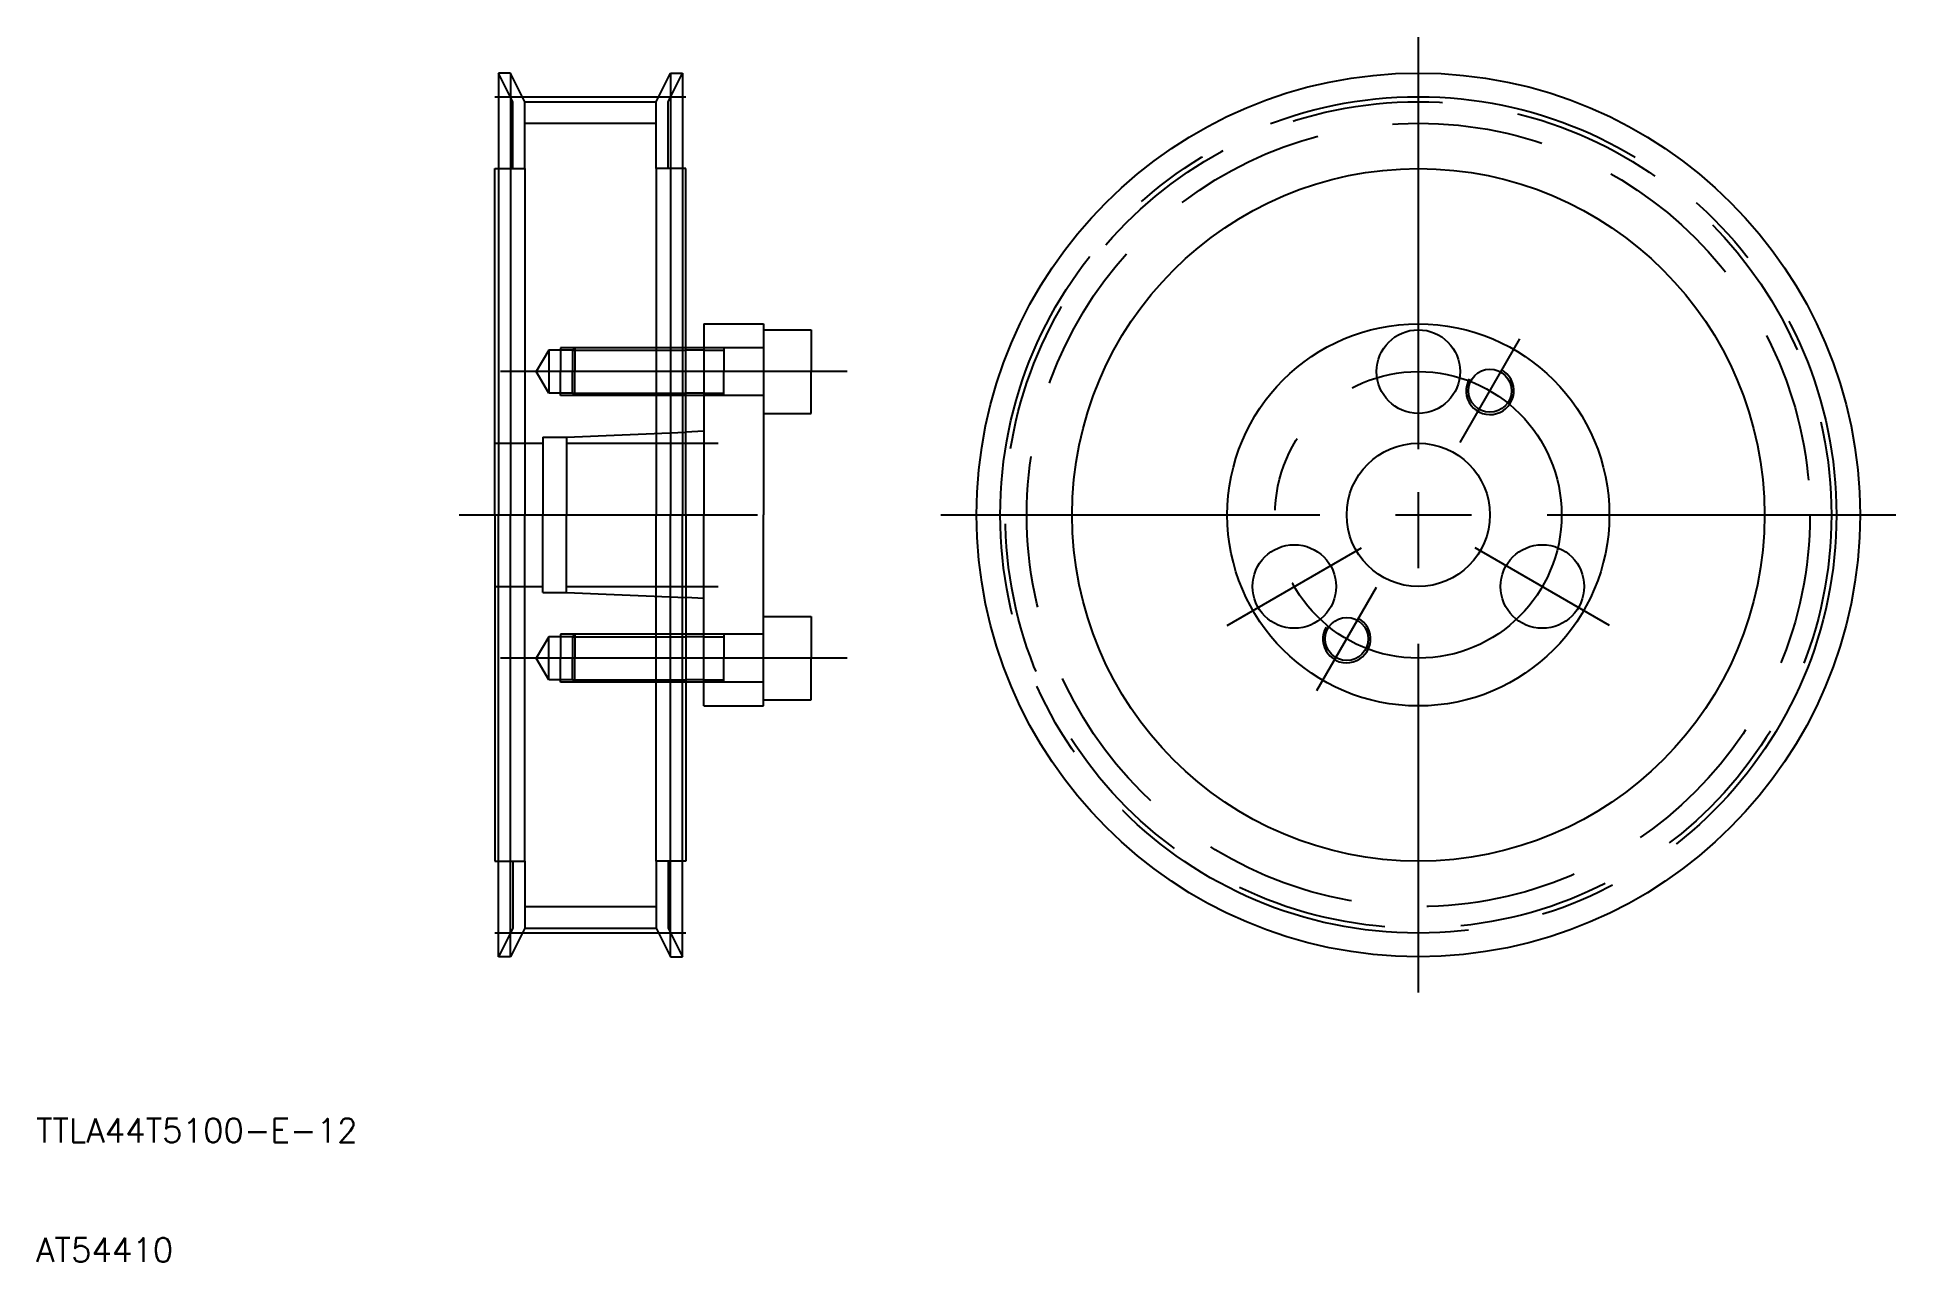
# Model space of a CAD drawing. Extents: x 94 to 249, y 100 to 203.
import ezdxf

# ---------------------------------------------------------------- set-up
doc = ezdxf.new("R2010")
doc.units = 0
doc.linetypes.add('CENTER', pattern=[50.8, 31.75, -6.35, 6.35, -6.35])
doc.linetypes.add('DASHED', pattern=[19.05, 12.7, -6.35])
doc.layers.get('0').update_dxf_attribs({"linetype": 'CONTINUOUS'})
doc.layers.add('CENTER', color=1, linetype='CENTER')
doc.styles.get("Standard").update_dxf_attribs({"font": 'txt.shx'})

msp = doc.modelspace()

# ---------------------------------------------------------------- linework, layer by layer
for p, q in [((133.28, 199.54), (132.28, 199.54)), ((132.28, 199.54), (132.28, 162.54)), ((134.48, 197.14), (133.28, 199.54)), ((133.28, 199.54), (133.28, 162.54)), ((145.48, 197.14), (146.68, 199.54)), ((146.68, 199.54), (147.68, 199.54)), ((146.68, 199.54), (146.68, 162.54)), ((147.68, 199.54), (147.68, 162.54)), ((134.48, 191.54), (134.48, 197.14)), ((134.48, 197.14), (145.48, 197.14)), ((145.48, 191.54), (145.48, 197.14)), ((131.98, 191.54), (132.28, 191.54)), ((131.98, 162.54), (131.98, 191.54)), ((134.48, 191.54), (134.48, 162.54)), ((145.48, 191.54), (145.48, 162.54)), ((147.98, 191.54), (147.68, 191.54)), ((147.98, 162.54), (147.98, 191.54)), ((149.48, 178.54), (154.48, 178.54)), ((149.48, 178.54), (149.48, 176.54)), ((154.48, 178.54), (154.48, 178.04)), ((154.48, 178.04), (154.48, 171.04)), ((154.48, 178.04), (158.48, 178.04)), ((158.48, 178.04), (158.48, 174.54)), ((149.48, 176.54), (147.98, 176.54)), ((149.48, 176.54), (149.48, 172.54)), ((158.48, 171.04), (158.48, 174.54)), ((149.48, 172.54), (147.98, 172.54)), ((149.48, 172.54), (149.48, 169.54)), ((154.48, 171.04), (154.48, 162.54)), ((154.48, 171.04), (158.48, 171.04)), ((149.48, 169.54), (147.98, 169.48)), ((149.48, 169.54), (149.48, 162.54)), ((131.98, 162.54), (131.98, 133.54)), ((132.28, 125.54), (132.28, 162.54)), ((133.28, 125.54), (133.28, 162.54)), ((134.48, 133.54), (134.48, 162.54)), ((145.48, 133.54), (145.48, 162.54)), ((146.68, 125.54), (146.68, 162.54)), ((147.68, 125.54), (147.68, 162.54)), ((147.98, 162.54), (147.98, 133.54)), ((149.48, 155.54), (149.48, 162.54)), ((154.48, 154.04), (154.48, 162.54)), ((149.48, 155.54), (147.98, 155.61)), ((149.48, 152.54), (149.48, 155.54)), ((154.48, 147.04), (154.48, 154.04)), ((154.48, 154.04), (158.48, 154.04)), ((158.48, 154.04), (158.48, 150.54)), ((149.48, 152.54), (147.98, 152.54)), ((149.48, 148.54), (149.48, 152.54)), ((158.48, 147.04), (158.48, 150.54)), ((149.48, 148.54), (147.98, 148.54)), ((149.48, 146.54), (149.48, 148.54)), ((149.48, 146.54), (154.48, 146.54)), ((154.48, 147.04), (158.48, 147.04)), ((154.48, 146.54), (154.48, 147.04)), ((131.98, 133.54), (132.28, 133.54)), ((134.48, 133.54), (134.48, 127.94)), ((145.48, 133.54), (145.48, 127.94)), ((147.98, 133.54), (147.68, 133.54)), ((134.48, 127.94), (133.28, 125.54)), ((134.48, 127.94), (145.48, 127.94)), ((145.48, 127.94), (146.68, 125.54)), ((133.28, 125.54), (132.28, 125.54)), ((146.68, 125.54), (147.68, 125.54))]:
    msp.add_line(p, q)
at = {"color": 3, "linetype": 'DASHED'}
for p, q in [((133.48, 197.14), (132.28, 199.54)), ((146.48, 197.14), (147.68, 199.54)), ((133.48, 191.54), (133.48, 197.14)), ((146.48, 191.54), (146.48, 197.14)), ((134.48, 195.34), (145.48, 195.34)), ((132.28, 191.54), (134.48, 191.54)), ((147.68, 191.54), (145.48, 191.54)), ((136.48, 176.34), (135.44, 174.54)), ((138.48, 176.34), (136.48, 176.34)), ((136.48, 176.34), (136.48, 172.74)), ((138.68, 176.54), (137.48, 176.54)), ((137.48, 176.54), (137.48, 174.54)), ((138.68, 176.54), (138.48, 176.34)), ((138.48, 176.34), (147.98, 176.34)), ((138.48, 176.34), (138.48, 174.54)), ((147.98, 176.54), (138.68, 176.54)), ((138.68, 176.54), (138.68, 174.54)), ((154.48, 176.54), (149.48, 176.54)), ((149.48, 176.34), (151.15, 176.34)), ((151.15, 176.54), (151.15, 174.54)), ((136.48, 172.74), (135.44, 174.54)), ((137.48, 172.54), (137.48, 174.54)), ((138.48, 172.74), (138.48, 174.54)), ((138.68, 172.54), (138.68, 174.54)), ((151.15, 172.54), (151.15, 174.54)), ((138.48, 172.74), (136.48, 172.74)), ((138.68, 172.54), (137.48, 172.54)), ((138.48, 172.74), (147.98, 172.74)), ((138.68, 172.54), (138.48, 172.74)), ((147.98, 172.54), (138.68, 172.54)), ((149.48, 172.74), (151.15, 172.74)), ((154.48, 172.54), (149.48, 172.54)), ((131.98, 168.54), (135.98, 168.54)), ((135.98, 169.04), (135.98, 162.54)), ((135.98, 169.04), (137.98, 169.04)), ((137.98, 169.04), (147.98, 169.48)), ((137.98, 169.04), (137.98, 162.54)), ((137.98, 168.54), (154.48, 168.54)), ((135.98, 156.04), (135.98, 162.54)), ((137.98, 156.04), (137.98, 162.54)), ((131.98, 156.54), (135.98, 156.54)), ((135.98, 156.04), (137.98, 156.04)), ((137.98, 156.54), (154.48, 156.54)), ((137.98, 156.04), (147.98, 155.61)), ((136.48, 152.34), (135.44, 150.54)), ((138.48, 152.34), (136.48, 152.34)), ((136.48, 148.74), (136.48, 152.34)), ((138.68, 152.54), (137.48, 152.54)), ((137.48, 152.54), (137.48, 150.54)), ((138.68, 152.54), (138.48, 152.34)), ((138.48, 152.34), (147.98, 152.34)), ((138.48, 152.34), (138.48, 150.54)), ((147.98, 152.54), (138.68, 152.54)), ((138.68, 152.54), (138.68, 150.54)), ((154.48, 152.54), (149.48, 152.54)), ((149.48, 152.34), (151.15, 152.34)), ((151.15, 152.54), (151.15, 150.54)), ((136.48, 148.74), (135.44, 150.54)), ((137.48, 148.54), (137.48, 150.54)), ((138.48, 148.74), (138.48, 150.54)), ((138.68, 148.54), (138.68, 150.54)), ((151.15, 148.54), (151.15, 150.54)), ((138.48, 148.74), (136.48, 148.74)), ((138.68, 148.54), (137.48, 148.54)), ((138.48, 148.74), (147.98, 148.74)), ((138.68, 148.54), (138.48, 148.74)), ((147.98, 148.54), (138.68, 148.54)), ((149.48, 148.74), (151.15, 148.74)), ((154.48, 148.54), (149.48, 148.54)), ((132.28, 133.54), (134.48, 133.54)), ((133.48, 133.54), (133.48, 127.94)), ((147.68, 133.54), (145.48, 133.54)), ((146.48, 133.54), (146.48, 127.94)), ((134.48, 129.74), (145.48, 129.74)), ((133.48, 127.94), (132.28, 125.54)), ((146.48, 127.94), (147.68, 125.54))]:
    msp.add_line(p, q, dxfattribs=at)
at = {"color": 3}
for p, q in [((149.48, 176.34), (147.98, 176.34)), ((149.48, 172.74), (147.98, 172.74)), ((149.48, 152.34), (147.98, 152.34)), ((149.48, 148.74), (147.98, 148.74))]:
    msp.add_line(p, q, dxfattribs=at)
for centre, radius in [((209.33, 162.54), 37), ((209.33, 162.54), 29), ((209.33, 162.54), 16), ((209.33, 162.54), 16), ((209.33, 174.54), 3.5), ((215.33, 172.94), 1.8), ((209.33, 162.54), 6), ((198.94, 156.54), 3.5), ((219.72, 156.54), 3.5), ((203.33, 152.15), 1.8)]:
    msp.add_circle(centre, radius)
at = {"color": 3, "linetype": 'DASHED'}
for radius in [34.6, 32.8]:
    msp.add_circle((209.33, 162.54), radius, dxfattribs=at)
at = {"color": 3}
for centre in [(215.33, 172.94), (203.33, 152.15)]:
    msp.add_arc(centre, 2, 150, 62, dxfattribs=at)
at = {"layer": 'CENTER'}
for p, q in [((209.33, 202.54), (209.33, 122.54)), ((131.98, 197.56), (147.98, 197.56)), ((128.98, 162.54), (153.98, 162.54)), ((169.33, 162.54), (249.33, 162.54)), ((131.98, 127.53), (147.98, 127.53))]:
    msp.add_line(p, q, dxfattribs=at)
at = {"layer": 'CENTER', "color": 1, "linetype": 'CENTER'}
for p, q in [((209.33, 181.04), (209.33, 168.04)), ((212.83, 168.61), (217.83, 177.27)), ((161.48, 174.54), (132.44, 174.54)), ((193.31, 153.29), (204.57, 159.79)), ((225.35, 153.29), (214.09, 159.79)), ((200.83, 147.82), (205.83, 156.48)), ((161.48, 150.54), (132.44, 150.54))]:
    msp.add_line(p, q, dxfattribs=at)
at = {"layer": 'CENTER'}
msp.add_circle((209.33, 162.54), 35.02, dxfattribs=at)
at = {"layer": 'CENTER', "color": 1, "linetype": 'CENTER'}
msp.add_circle((209.33, 162.54), 12, dxfattribs=at)

# ---------------------------------------------------------------- texts
for s, p in [('TTLA44T5100-E-12', (93.55, 109.99)), ('AT54410', (93.55, 99.99))]:
    msp.add_text(s, height=2).set_placement(p)

doc.saveas('drawing.dxf')
